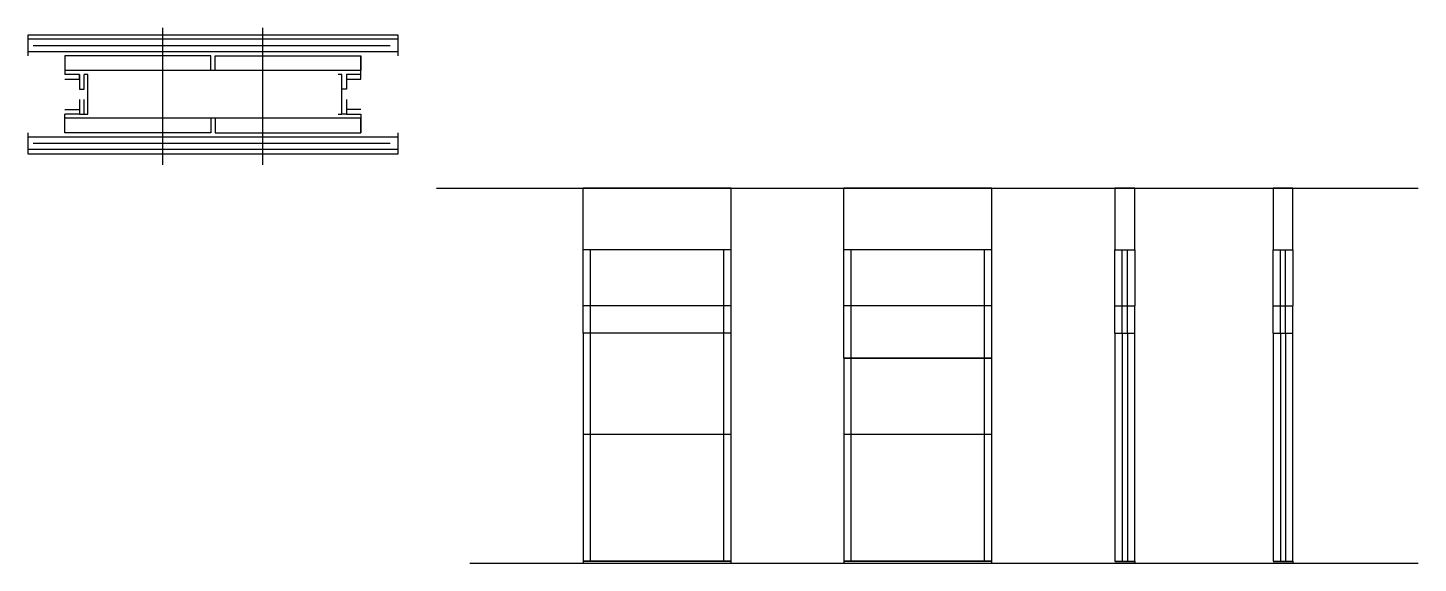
# Model space of a CAD drawing. Header units: metres. Extents: x 6042 to 7377, y 12394 to 12908.
import ezdxf

# ---------------------------------------------------------------- set-up
doc = ezdxf.new("R2010")
doc.units = ezdxf.units.M
for name, color, linetype in [('CHAPA', 7, 'Continuous'), ('COTA', 7, 'Continuous'), ('Hachura', 7, 'Continuous'), ('Madeira', 7, 'Continuous'), ('MEIO_PONT', 7, 'Continuous'), ('Nível', 7, 'Continuous'), ('Painéis', 7, 'Continuous'), ('Perfil Metálico', 7, 'Continuous'), ('SARR_2.2x7', 7, 'Continuous'), ('SARRAFO', 7, 'Continuous')]:
    doc.layers.add(name, color=color, linetype=linetype)

msp = doc.modelspace()

# ---------------------------------------------------------------- linework, layer by layer
at = {"layer": 'CHAPA', "color": 7, "lineweight": 25}
for points in [[(6362.1, 12863.1), (6362.1, 12867.1), (6078.1, 12867.1), (6078.1, 12863.1)], [(6096.5, 12825.1), (6100.1, 12825.1), (6100.1, 12863.1), (6096.5, 12863.1)], [(6340.1, 12825.1), (6343.7, 12825.1), (6343.7, 12863.1), (6340.1, 12863.1)], [(6362.1, 12825.1), (6362.1, 12821.1), (6078.1, 12821.1), (6078.1, 12825.1)]]:
    msp.add_lwpolyline(points, dxfattribs=at)
at = {"layer": 'COTA', "color": 7, "lineweight": 25}
for p, q in [((6717.5, 12753.9), (6575.5, 12753.9)), ((6575.5, 12694.9), (6575.5, 12753.9)), ((6717.5, 12694.9), (6717.5, 12753.9)), ((6967.5, 12753.9), (6825.5, 12753.9)), ((6825.5, 12694.9), (6825.5, 12753.9)), ((6967.5, 12694.9), (6967.5, 12753.9))]:
    msp.add_line(p, q, dxfattribs=at)
for points in [[(7104.6, 12694.9), (7104.6, 12753.9), (7085.6, 12753.9), (7085.6, 12694.9)], [(7256.5, 12694.9), (7256.5, 12753.9), (7237.5, 12753.9), (7237.5, 12694.9)]]:
    msp.add_lwpolyline(points, dxfattribs=at)
at = {"layer": 'Hachura', "color": 7, "lineweight": 25}
for p, q in [((6172.1, 12776.3), (6172.1, 12908)), ((6268.1, 12776.3), (6268.1, 12908)), ((6047.6, 12891.1), (6390.3, 12891)), ((6047.6, 12797.1), (6390.3, 12797.1))]:
    msp.add_line(p, q, dxfattribs=at)
at = {"layer": 'Madeira', "color": 7, "lineweight": 25}
for points in [[(6218.1, 12867.1), (6218.1, 12881.1), (6078.1, 12881.1), (6078.1, 12867.1)], [(6222.1, 12867.1), (6222.1, 12881.1), (6362.1, 12881.1), (6362.1, 12867.1)], [(6218.1, 12821.1), (6218.1, 12807.1), (6078.1, 12807.1), (6078.1, 12821.1)], [(6222.1, 12821.1), (6222.1, 12807.1), (6362.1, 12807.1), (6362.1, 12821.1)]]:
    msp.add_lwpolyline(points, dxfattribs=at)
at = {"layer": 'MEIO_PONT', "color": 7, "lineweight": 25}
for points in [[(6362.1, 12881.1), (6362.1, 12867.1), (6362.1, 12867.1), (6362.1, 12881.1)], [(6362.1, 12821.1), (6362.1, 12807.1), (6362.1, 12807.1), (6362.1, 12821.1)]]:
    msp.add_lwpolyline(points, dxfattribs=at)
at = {"layer": 'Nível', "color": 7, "lineweight": 25}
for p, q in [((6434.7, 12753.9), (7376.7, 12753.9)), ((6466.5, 12393.9), (7376.7, 12393.9))]:
    msp.add_line(p, q, dxfattribs=at)
at = {"layer": 'Painéis', "color": 7, "lineweight": 25}
for p, q in [((6717.5, 12694.9), (6575.5, 12694.9)), ((6575.5, 12640.9), (6575.5, 12694.9)), ((6717.5, 12640.9), (6717.5, 12694.9)), ((6967.5, 12694.9), (6825.5, 12694.9)), ((6825.5, 12640.9), (6825.5, 12694.9)), ((6967.5, 12640.9), (6967.5, 12694.9)), ((7085.6, 12640.9), (7085.6, 12694.9)), ((7085.6, 12694.9), (7104.6, 12694.9)), ((7104.6, 12694.9), (7104.6, 12640.9)), ((7237.5, 12640.9), (7237.5, 12694.9)), ((7237.5, 12694.9), (7256.5, 12694.9)), ((7256.5, 12694.9), (7256.5, 12640.9)), ((6717.5, 12640.9), (6575.5, 12640.9)), ((6717.5, 12640.9), (6575.5, 12640.9)), ((6575.5, 12614.9), (6575.5, 12640.9)), ((6717.5, 12614.9), (6717.5, 12640.9)), ((6967.5, 12640.9), (6825.5, 12640.9)), ((6825.5, 12590.9), (6825.5, 12640.9)), ((6967.5, 12590.9), (6967.5, 12640.9)), ((7085.6, 12640.9), (7104.6, 12640.9)), ((7085.6, 12614.9), (7085.6, 12640.9)), ((7104.6, 12614.9), (7104.6, 12640.9)), ((7237.5, 12640.9), (7256.5, 12640.9)), ((7237.5, 12614.9), (7237.5, 12640.9)), ((7256.5, 12614.9), (7256.5, 12640.9)), ((6575.5, 12614.9), (6575.5, 12393.9)), ((6717.5, 12614.9), (6575.5, 12614.9)), ((6717.5, 12614.9), (6575.5, 12614.9)), ((6717.5, 12393.9), (6717.5, 12614.9)), ((7085.6, 12614.9), (7085.6, 12395.9)), ((7085.6, 12614.9), (7104.6, 12614.9)), ((7104.6, 12395.9), (7104.6, 12614.9)), ((7237.5, 12614.9), (7237.5, 12395.9)), ((7237.5, 12614.9), (7256.5, 12614.9)), ((7256.5, 12395.9), (7256.5, 12614.9)), ((6825.5, 12590.9), (6825.5, 12393.9)), ((6825.5, 12590.9), (6967.5, 12590.9)), ((6967.5, 12590.9), (6825.5, 12590.9)), ((6967.5, 12590.9), (6825.5, 12590.9)), ((6967.5, 12590.9), (6825.5, 12590.9)), ((6883, 12590.9), (6910, 12590.9)), ((6967.5, 12393.9), (6967.5, 12590.9)), ((6575.5, 12517.9), (6717.5, 12517.9)), ((6825.5, 12517.9), (6967.5, 12517.9)), ((6575.5, 12395.9), (6717.5, 12395.9)), ((6825.5, 12395.9), (6967.5, 12395.9)), ((7085.6, 12395.9), (7104.6, 12395.9)), ((7237.5, 12395.9), (7256.5, 12395.9))]:
    msp.add_line(p, q, dxfattribs=at)
for points in [[(6717.5, 12395.9), (6575.5, 12395.9), (6575.5, 12393.9), (6717.5, 12393.9)], [(6967.5, 12395.9), (6825.5, 12395.9), (6825.5, 12393.9), (6967.5, 12393.9)], [(7085.6, 12395.9), (7104.6, 12395.9), (7104.6, 12393.9), (7085.6, 12393.9)], [(7237.5, 12395.9), (7256.5, 12395.9), (7256.5, 12393.9), (7237.5, 12393.9)]]:
    msp.add_lwpolyline(points, dxfattribs=at)
at = {"layer": 'Perfil Metálico', "color": 7, "lineweight": 25}
for p, q in [((6397.9, 12897), (6042.4, 12897)), ((6397.9, 12885), (6042.4, 12885)), ((6397.9, 12803.1), (6042.4, 12803.1)), ((6397.9, 12791.1), (6042.4, 12791.1))]:
    msp.add_line(p, q, dxfattribs=at)
for points in [[(6397.9, 12881.1), (6397.9, 12901.1), (6042.4, 12901), (6042.4, 12881)], [(6042.4, 12807.1), (6042.4, 12787.1), (6397.9, 12787.1), (6397.9, 12807.1)]]:
    msp.add_lwpolyline(points, dxfattribs=at)
at = {"layer": 'SARR_2.2x7', "color": 7, "lineweight": 25}
for p, q in [((6582.5, 12640.9), (6582.5, 12694.9)), ((6710.5, 12640.9), (6710.5, 12694.9)), ((6832.5, 12640.9), (6832.5, 12694.9)), ((6960.5, 12640.9), (6960.5, 12694.9)), ((7092.6, 12640.9), (7092.6, 12694.9)), ((7097.6, 12640.9), (7097.6, 12694.9)), ((7244.5, 12640.9), (7244.5, 12694.9)), ((7249.5, 12640.9), (7249.5, 12694.9)), ((6582.5, 12614.9), (6582.5, 12640.9)), ((6710.5, 12614.9), (6710.5, 12640.9)), ((6832.5, 12590.9), (6832.5, 12640.9)), ((6960.5, 12590.9), (6960.5, 12640.9)), ((7092.6, 12614.9), (7092.6, 12640.9)), ((7097.6, 12614.9), (7097.6, 12640.9)), ((7244.5, 12614.9), (7244.5, 12640.9)), ((7249.5, 12614.9), (7249.5, 12640.9)), ((6582.5, 12517.9), (6582.5, 12614.9)), ((6710.5, 12517.9), (6710.5, 12614.9)), ((7092.6, 12614.9), (7092.6, 12395.9)), ((7097.6, 12614.9), (7097.6, 12395.9)), ((7244.5, 12614.9), (7244.5, 12395.9)), ((7249.5, 12614.9), (7249.5, 12395.9)), ((6832.5, 12517.9), (6832.5, 12590.9)), ((6960.5, 12517.9), (6960.5, 12590.9)), ((6582.5, 12395.9), (6582.5, 12517.9)), ((6710.5, 12395.9), (6710.5, 12517.9)), ((6832.5, 12395.9), (6832.5, 12517.9)), ((6960.5, 12395.9), (6960.5, 12517.9)), ((6582.5, 12395.9), (6582.5, 12395.9)), ((6710.5, 12395.9), (6710.5, 12395.9)), ((6832.5, 12395.9), (6832.5, 12395.9)), ((6960.5, 12395.9), (6960.5, 12395.9))]:
    msp.add_line(p, q, dxfattribs=at)
at = {"layer": 'SARRAFO', "color": 7, "lineweight": 25}
for points in [[(6078.1, 12858.7), (6092.1, 12858.7), (6092.1, 12863.1), (6078.1, 12863.1)], [(6078.1, 12858.7), (6092.1, 12858.7), (6092.1, 12863.1), (6078.1, 12863.1)], [(6092.1, 12863.1), (6092.1, 12849.1), (6096.5, 12849.1), (6096.5, 12863.1)], [(6348.1, 12863.1), (6348.1, 12849.1), (6343.7, 12849.1), (6343.7, 12863.1)], [(6348.1, 12858.7), (6362.1, 12858.7), (6362.1, 12863.1), (6348.1, 12863.1)], [(6348.1, 12858.7), (6362.1, 12858.7), (6362.1, 12863.1), (6348.1, 12863.1)], [(6092.1, 12839.1), (6092.1, 12825.1), (6096.5, 12825.1), (6096.5, 12839.1)], [(6348.1, 12839.1), (6348.1, 12825.1), (6343.7, 12825.1), (6343.7, 12839.1)], [(6078.1, 12829.5), (6092.1, 12829.5), (6092.1, 12825.1), (6078.1, 12825.1)], [(6078.1, 12829.5), (6092.1, 12829.5), (6092.1, 12825.1), (6078.1, 12825.1)], [(6362.1, 12829.5), (6348.1, 12829.5), (6348.1, 12825.1), (6362.1, 12825.1)], [(6362.1, 12829.5), (6348.1, 12829.5), (6348.1, 12825.1), (6362.1, 12825.1)]]:
    msp.add_lwpolyline(points, dxfattribs=at)

doc.saveas('drawing.dxf')
